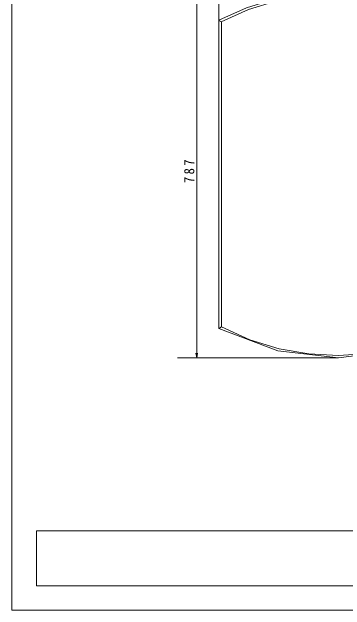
# Model space of a CAD drawing. Units: millimetres, scale not verified. Extents: x -1392 to 1350, y -947 to 991.
# Drawn here: x -1392 to -678, y -947 to 335 of the extents above; entities that cross this region are included whole.
import ezdxf

# ---------------------------------------------------------------- set-up
doc = ezdxf.new("R2010")
doc.units = ezdxf.units.MM
doc.header["$LTSCALE"] = 10
for name, color, linetype, lineweight in [('0-0_0', 7, 'Continuous', 5), ('0-1_レイヤー_1', 4, 'Continuous', 5), ('F-0', 7, 'Continuous', 5)]:
    doc.layers.add(name, color=color, linetype=linetype, lineweight=lineweight)
doc.styles.add('ＭＳ ゴシック', font='')
doc.styles.get('ＭＳ ゴシック').set_extended_font_data('MS Gothic')

msp = doc.modelspace()

# ---------------------------------------------------------------- linework, layer by layer
at = {"layer": '0-0_0'}
for points in [[(-441.57, 316.74), (-503.94, 345.13), (-567.95, 364.99), (-632.91, 376.55), (-698.13, 379.99), (-762.92, 375.53), (-826.6, 363.36), (-888.48, 343.7), (-947.87, 316.74)], [(-446.73, 313.66), (-507.89, 341.12), (-570.6, 360.35), (-634.22, 371.53), (-698.09, 374.85), (-761.51, 370.53), (-823.87, 358.75), (-884.5, 339.72), (-942.74, 313.62)], [(-947.89, 316.74), (-947.89, 151.63), (-947.89, -13.47), (-947.89, -178.57), (-947.89, -343.67)], [(-942.52, 313.51), (-943.86, 314.32), (-945.2, 315.12), (-946.54, 315.93), (-947.87, 316.74)], [(-942.52, 313.51), (-942.52, 149.99), (-942.52, -13.54), (-942.52, -177.06), (-942.52, -340.59)], [(-942.52, -340.59), (-943.84, -341.37), (-945.16, -342.16), (-946.48, -342.94), (-947.8, -343.72)], [(-947.8, -343.72), (-821.42, -391.97), (-691.24, -406.97), (-562.77, -390.34), (-441.5, -343.71)], [(-942.52, -340.59), (-881.38, -368.07), (-818.71, -387.31), (-755.14, -398.5), (-691.28, -401.83), (-627.89, -397.51), (-565.56, -385.75), (-504.96, -366.73), (-446.74, -340.66)]]:
    msp.add_lwpolyline(points, dxfattribs=at)
at = {"layer": '0-1_レイヤー_1'}
for p, q in [((-947.87, 406.31), (-947.87, 316.74)), ((-995.3, -406.96), (-993.57, -397.12)), ((-1036.7, -406.96), (-691.24, -406.96))]:
    msp.add_line(p, q, dxfattribs=at)
msp.add_lwpolyline([(-995.3, 380.04), (-995.3, -406.96), (-997.04, -397.12)], dxfattribs=at)
at = {"layer": 'F-0'}
for p, q in [((-1339.08, -777.82), (1297.56, -777.82)), ((-1339.08, -777.82), (-1339.08, -895.37)), ((-1339.08, -895.37), (1297.56, -895.37))]:
    msp.add_line(p, q, dxfattribs=at)
msp.add_lwpolyline([(-1391.5, 991.14), (1350.16, 991.14), (1350.16, -947.41), (-1391.5, -947.41)], close=True, dxfattribs=at)

# ---------------------------------------------------------------- texts
at = {"layer": '0-1_レイヤー_1', "color": 7, "insert": (-1000.3, -32.21), "char_height": 21.99, "attachment_point": 7, "rotation": 90, "style": 'ＭＳ ゴシック'}
msp.add_mtext('\\T1.38;\\W0.9;787', dxfattribs=at)

doc.saveas('drawing.dxf')
